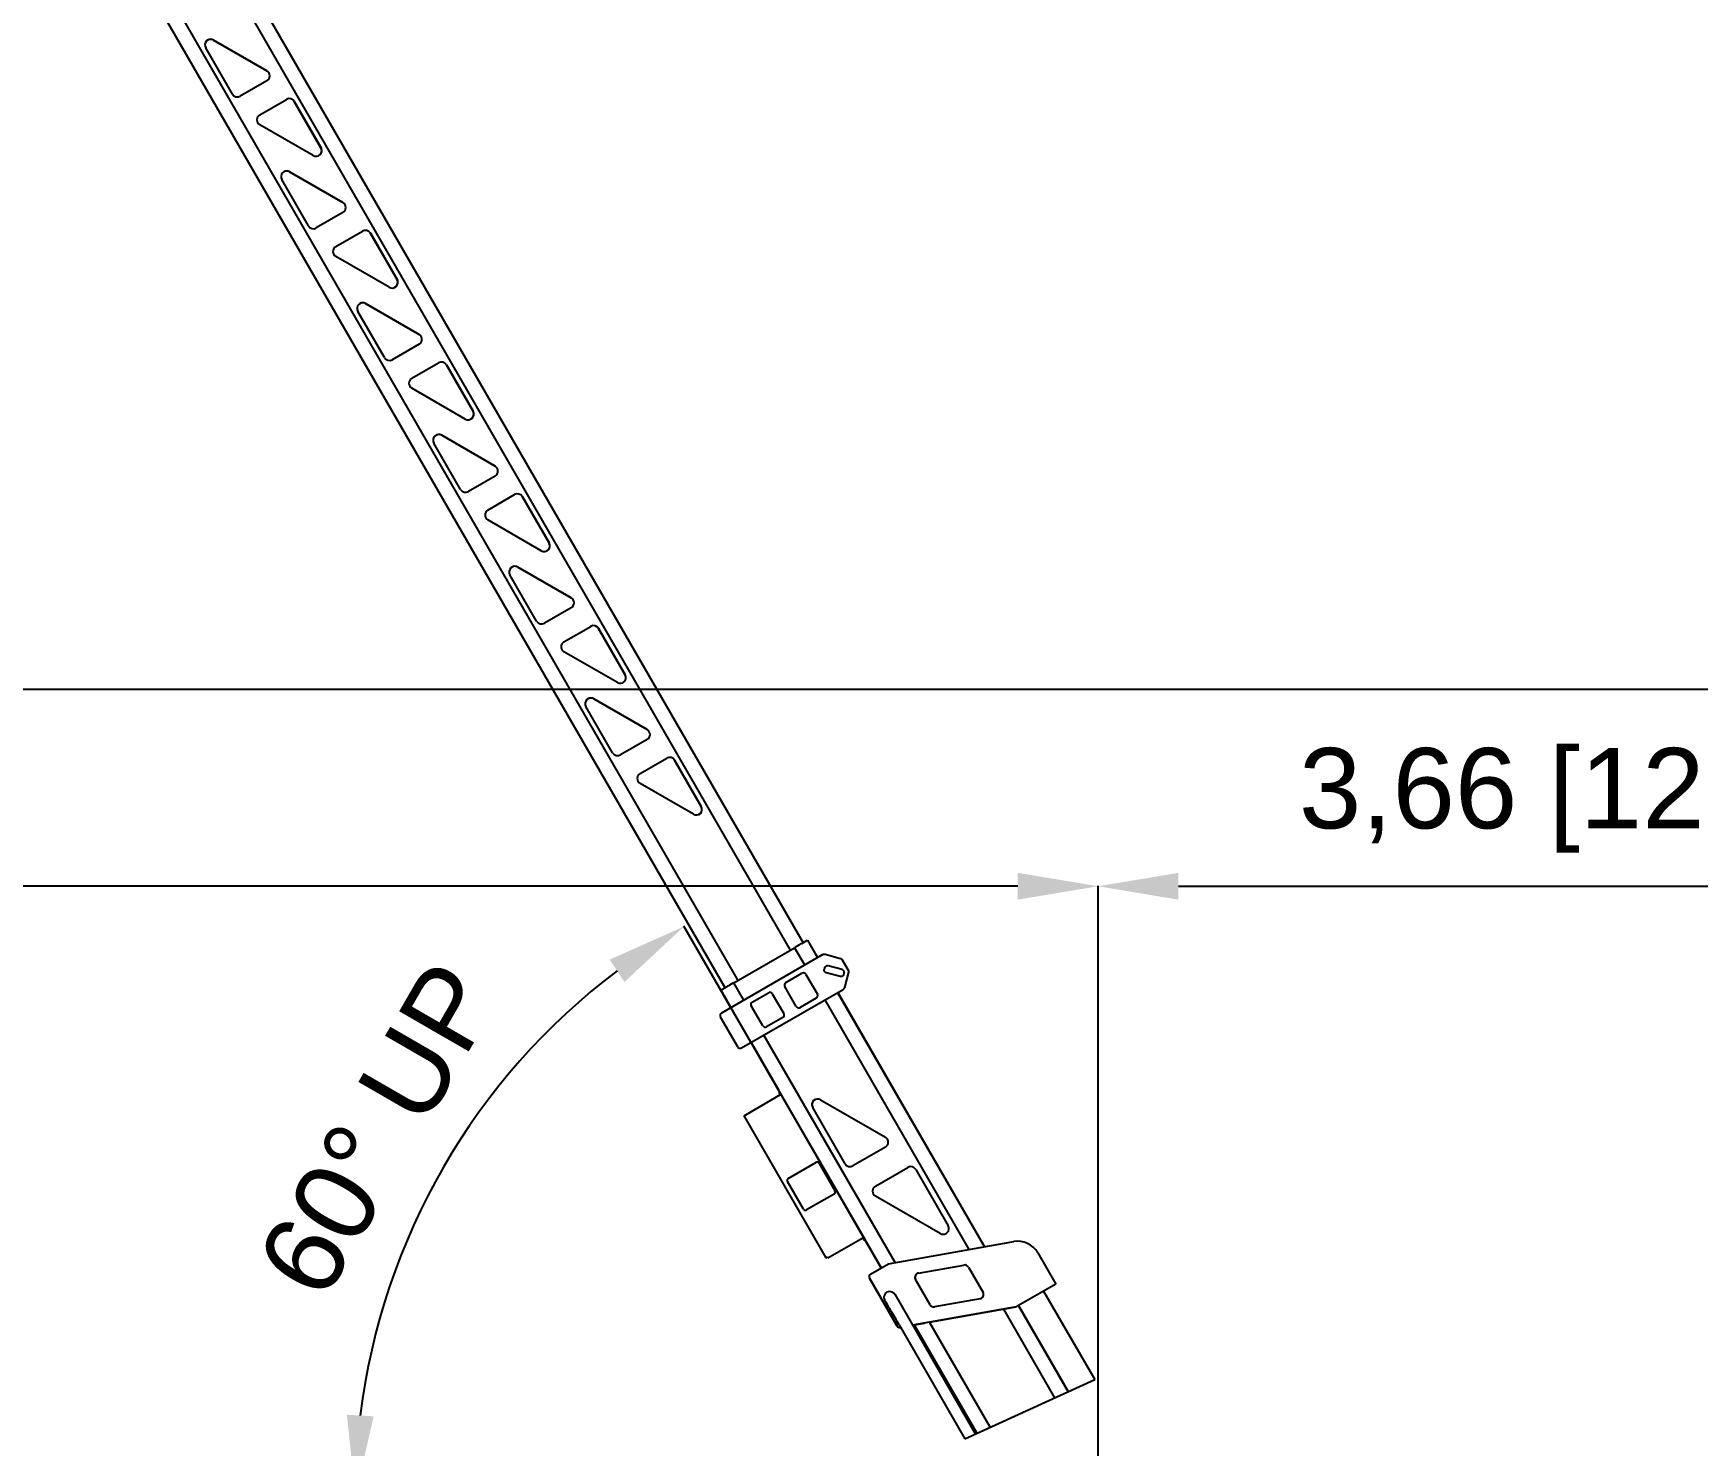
# Model space of a CAD drawing. Header units: inches. Extents: x 19 to 24202, y 17 to 31220.
# Drawn here: x 15071 to 20871, y 18423 to 23344 of the extents above; entities that cross this region are included whole.
import ezdxf

# ---------------------------------------------------------------- set-up
doc = ezdxf.new("R2010")
doc.units = ezdxf.units.IN
doc.header["$MEASUREMENT"] = 0
doc.layers.add('AM_5', color=3, linetype='Continuous', lineweight=25)
doc.styles.add('Aktuální-ISO', font='arial.ttf')
doc.styles.get("Standard").update_dxf_attribs({"font": 'arial.ttf'})
doc.dimstyles.new('AM_ISO$0', dxfattribs={"dimtxt": 3.5, "dimasz": 3.5, "dimexe": 1, "dimexo": 1, "dimgap": 1.5, "dimtad": 1, "dimdsep": 46, "dimtxsty": 'Standard', "dimcen": 0, "dimclrd": 256, "dimclre": 256, "dimclrt": 2, "dimadec": 0, "dimazin": 2, "dimtp": 0.1, "dimtm": 0.1, "dimtfac": 0.71, "dimtdec": 3, "dimtmove": 0, "dimatfit": 3, "dimfxl": 1, "dimlwd": -1, "dimlwe": -1, "dimarcsym": 1})
doc.dimstyles.new('AM_ISO$2', dxfattribs={"dimtxt": 3.5, "dimasz": 3.5, "dimexe": 1, "dimexo": 1, "dimgap": 1.5, "dimtad": 1, "dimdsep": 46, "dimtxsty": 'Standard', "dimcen": 0, "dimclrd": 256, "dimclre": 256, "dimclrt": 2, "dimadec": 0, "dimazin": 2, "dimtp": 0.1, "dimtm": 0.1, "dimtfac": 0.71, "dimtdec": 3, "dimtmove": 0, "dimatfit": 3, "dimfxl": 1, "dimlwd": -1, "dimlwe": -1, "dimarcsym": 1})

# ---------------------------------------------------------------- blocks, each defined once
blk = doc.blocks.new('*D41')
at = {"layer": 'AM_5', "linetype": 'ByBlock', "transparency": 16777216}
for p, q in [((17571.7, 19829.2), (17338.3, 20233.5)), ((16650.4, 18249.1), (16192.6, 18249.1))]:
    blk.add_line(p, q, dxfattribs=at)
blk.add_arc((18484, 18249.1), 2290.4, 127.00883, 172.99117, dxfattribs=at)
at = {"layer": 'AM_5', "transparency": 16777216}
for points in [[(17079.6, 20117), (17131.1, 20039.1), (17338.8, 20232.6)], [(16257.3, 18525.7), (16164.1, 18531.4), (16193.6, 18249.1)]]:
    blk.add_solid(points, dxfattribs=at)
at = {"layer": 'Defpoints', "color": 0, "transparency": 16777216}
for p in [(17572.2, 19828.4), (16729.4, 19721.3), (18025.7, 19042.9), (16651.4, 18249.1), (17674.7, 18249.1)]:
    blk.add_point(p, dxfattribs=at)
at = {"layer": 'AM_5', "color": 2, "transparency": 16777216, "insert": (16272.7, 19525.8), "char_height": 280, "attachment_point": 5, "rotation": 60, "style": 'Aktuální-ISO'}
blk.add_mtext('60° UP', dxfattribs=at)
blk = doc.blocks.new('*D42')
at = {"layer": 'AM_5', "linetype": 'ByBlock', "transparency": 16777216}
for p, q in [((18781.4, 18068), (18781.4, 20373.6)), ((19061.4, 20372.6), (22161.4, 20372.6)), ((22441.4, 18320.1), (22441.4, 20373.6))]:
    blk.add_line(p, q, dxfattribs=at)
at = {"layer": 'AM_5', "transparency": 16777216}
for points in [[(19061.4, 20419.3), (19061.4, 20325.9), (18781.4, 20372.6)], [(22161.4, 20419.3), (22161.4, 20325.9), (22441.4, 20372.6)]]:
    blk.add_solid(points, dxfattribs=at)
at = {"layer": 'Defpoints', "color": 0, "transparency": 16777216}
for p in [(22441.4, 20372.6), (22441.4, 18319.1), (18781.4, 18067)]:
    blk.add_point(p, dxfattribs=at)
at = {"layer": 'AM_5', "color": 2, "transparency": 16777216, "insert": (20611.4, 20672.1), "char_height": 280, "attachment_point": 5, "style": 'Aktuální-ISO'}
blk.add_mtext('3,66 [12´-1´´]', dxfattribs=at)
blk = doc.blocks.new('*D28')
at = {"layer": 'AM_5', "linetype": 'ByBlock', "transparency": 16777216}
for p, q in [((4007.1, 17449), (4007.1, 20373.6)), ((18501.4, 20372.6), (4287.1, 20372.6)), ((18781.4, 18068), (18781.4, 20373.6))]:
    blk.add_line(p, q, dxfattribs=at)
at = {"layer": 'AM_5', "transparency": 16777216}
for points in [[(4287.1, 20419.3), (4287.1, 20325.9), (4007.1, 20372.6)], [(18501.4, 20419.3), (18501.4, 20325.9), (18781.4, 20372.6)]]:
    blk.add_solid(points, dxfattribs=at)
at = {"layer": 'Defpoints', "color": 0, "transparency": 16777216}
for p in [(4007.1, 20372.6), (18781.4, 18067), (4007.1, 17448)]:
    blk.add_point(p, dxfattribs=at)
at = {"layer": 'AM_5', "color": 2, "transparency": 16777216, "insert": (11394.2, 20672.1), "char_height": 280, "attachment_point": 5, "style": 'Aktuální-ISO'}
blk.add_mtext('14,77 [48´-6´´]', dxfattribs=at)
blk = doc.blocks.new('*D33')
at = {"layer": 'AM_5', "linetype": 'ByBlock', "transparency": 16777216}
for p, q in [((4007.1, 17449), (4007.1, 21060.6)), ((4287.1, 21059.6), (22161.4, 21059.6)), ((22441.4, 18320.1), (22441.4, 21060.6))]:
    blk.add_line(p, q, dxfattribs=at)
at = {"layer": 'AM_5', "transparency": 16777216}
for points in [[(4287.1, 21106.3), (4287.1, 21012.9), (4007.1, 21059.6)], [(22161.4, 21106.3), (22161.4, 21012.9), (22441.4, 21059.6)]]:
    blk.add_solid(points, dxfattribs=at)
at = {"layer": 'Defpoints', "color": 0, "transparency": 16777216}
for p in [(22441.4, 21059.6), (22441.4, 18319.1), (4007.1, 17448)]:
    blk.add_point(p, dxfattribs=at)
at = {"layer": 'AM_5', "color": 2, "transparency": 16777216, "insert": (13224.2, 21359), "char_height": 280, "attachment_point": 5, "style": 'Aktuální-ISO'}
blk.add_mtext('18,43 [60´-7´´]', dxfattribs=at)

msp = doc.modelspace()

# ---------------------------------------------------------------- linework, layer by layer
at = {"color": 253}
for p, q in [((15703.479, 23726.244), (17753.479, 20175.54)), ((15758.792, 23527.239), (17708.792, 20149.74)), ((17482.239, 20018.94), (15532.239, 23396.439)), ((17526.927, 20044.74), (15576.927, 23422.239)), ((17482.238, 20018.939), (15562.238, 23344.476)), ((15885.363, 23213.49), (15699.31, 23320.905)), ((15699.31, 23320.905), (15885.363, 23213.49)), ((15765.015, 23132.46), (15671.99, 23293.585)), ((15885.363, 23178.849), (15792.336, 23125.14)), ((15860.356, 23060.488), (15953.383, 23114.197)), ((15979.112, 23109.229), (16074.97, 22943.198)), ((16073.729, 22945.752), (15980.703, 23106.877)), ((15980.704, 23106.877), (16073.729, 22945.753)), ((16046.409, 22918.432), (15860.356, 23025.847)), ((16150.363, 22754.497), (15964.31, 22861.912)), ((15964.31, 22861.912), (16150.363, 22754.497)), ((16030.015, 22673.467), (15936.99, 22834.591)), ((16150.363, 22719.856), (16057.336, 22666.146)), ((16125.356, 22601.495), (16218.383, 22655.204)), ((16244.112, 22650.236), (16339.97, 22484.205)), ((16338.729, 22486.759), (16245.703, 22647.883)), ((16245.704, 22647.884), (16338.729, 22486.759)), ((16311.409, 22459.439), (16125.356, 22566.854)), ((16415.363, 22295.503), (16229.31, 22402.918)), ((16229.31, 22402.918), (16415.363, 22295.503)), ((16295.015, 22214.473), (16201.99, 22375.598)), ((16415.363, 22260.862), (16322.336, 22207.153)), ((16390.356, 22142.501), (16483.383, 22196.211)), ((16603.729, 22027.766), (16510.703, 22188.89)), ((16510.704, 22188.89), (16603.729, 22027.766)), ((16525.014, 22163.7), (16525.014, 22163.7)), ((16525.014, 22163.7), (16543.029, 22132.497)), ((16576.409, 22000.445), (16390.356, 22107.86)), ((16543.203, 22132.598), (16543.029, 22132.497)), ((16543.029, 22132.497), (16543.029, 22132.497)), ((16543.189, 22132.59), (16603.714, 22027.757)), ((16603.714, 22027.757), (16543.189, 22132.59)), ((16494.296, 21943.916), (16680.348, 21836.501)), ((16680.348, 21836.501), (16494.296, 21943.916)), ((16680.363, 21836.51), (16494.31, 21943.925)), ((16494.31, 21943.925), (16680.363, 21836.51)), ((16560.015, 21755.48), (16466.99, 21916.604)), ((16680.363, 21801.869), (16587.336, 21748.159)), ((16655.356, 21683.508), (16748.383, 21737.217)), ((16775.689, 21729.888), (16868.714, 21568.764)), ((16868.714, 21568.764), (16775.689, 21729.888)), ((16868.729, 21568.772), (16775.703, 21729.896)), ((16775.704, 21729.897), (16868.729, 21568.772)), ((16841.409, 21541.452), (16655.356, 21648.867)), ((16825.015, 21296.486), (16731.99, 21457.611)), ((16759.296, 21484.923), (16945.348, 21377.508)), ((16945.348, 21377.508), (16759.296, 21484.923)), ((16945.363, 21377.516), (16759.31, 21484.931)), ((16759.31, 21484.931), (16945.363, 21377.516)), ((16945.363, 21342.875), (16852.336, 21289.166)), ((16920.356, 21224.514), (17013.383, 21278.224)), ((17040.689, 21270.895), (17133.714, 21109.77)), ((17133.714, 21109.77), (17040.689, 21270.895)), ((17133.729, 21109.779), (17040.703, 21270.903)), ((17040.704, 21270.903), (17133.729, 21109.779)), ((17106.409, 21082.458), (16920.356, 21189.873)), ((17090.015, 20837.493), (16996.99, 20998.617)), ((17024.296, 21025.93), (17210.348, 20918.514)), ((17210.348, 20918.514), (17024.296, 21025.929)), ((17210.363, 20918.523), (17024.31, 21025.938)), ((17024.31, 21025.938), (17210.363, 20918.523)), ((17210.363, 20883.882), (17117.336, 20830.172)), ((17185.356, 20765.521), (17278.383, 20819.23)), ((17305.689, 20811.901), (17398.714, 20650.777)), ((17398.714, 20650.777), (17305.689, 20811.901)), ((17398.729, 20650.785), (17305.703, 20811.91)), ((17305.704, 20811.91), (17398.729, 20650.785)), ((17371.409, 20623.465), (17185.356, 20730.88)), ((17765.257, 20182.34), (17747.387, 20172.023)), ((17765.257, 20182.34), (17768.723, 20184.341)), ((17769.067, 20184.54), (17768.723, 20184.341)), ((17768.723, 20184.341), (17803.723, 20123.719)), ((17769.067, 20184.54), (17804.067, 20123.918)), ((17822.566, 20134.598), (17469.351, 19930.669)), ((17511.86, 20036.041), (17724.036, 20158.541)), ((17724.036, 20158.541), (17724.467, 20158.79)), ((17724.036, 20158.541), (17724.036, 20158.541)), ((17724.036, 20158.541), (17759.036, 20097.919)), ((17724.036, 20158.541), (17759.036, 20097.919)), ((17724.036, 20158.541), (17759.036, 20097.919)), ((17738.528, 20166.908), (17724.467, 20158.79)), ((17738.528, 20166.908), (17738.976, 20167.167)), ((17746.939, 20171.764), (17738.976, 20167.167)), ((17747.387, 20172.023), (17746.939, 20171.764)), ((17830.154, 20135.597), (17883.624, 20121.27)), ((17693.259, 20036.849), (17749.551, 20069.349)), ((17763.211, 20065.689), (17803.211, 19996.407)), ((17827.565, 20083.192), (17828.859, 20088.021)), ((17882.932, 20058.003), (17834.636, 20070.944)), ((17889.402, 20082.151), (17841.106, 20095.092)), ((17889.696, 20116.611), (17910.553, 20080.484)), ((17895.179, 20065.074), (17896.473, 20069.903)), ((17911.552, 20072.896), (17897.225, 20019.427)), ((17467.155, 20010.231), (17467.154, 20010.23)), ((17467.154, 20010.23), (17502.154, 19949.608)), ((17467.155, 20010.231), (17467.169, 20010.239)), ((17467.17, 20010.239), (17467.169, 20010.239)), ((17477.169, 19992.918), (17467.169, 20010.239)), ((17467.17, 20010.239), (17467.172, 20010.24)), ((17467.172, 20010.241), (17470.639, 20012.242)), ((17467.172, 20010.241), (17467.172, 20010.24)), ((17502.172, 19949.619), (17467.172, 20010.24)), ((17488.508, 20022.559), (17470.639, 20012.242)), ((17488.956, 20022.818), (17488.508, 20022.559)), ((17496.92, 20027.415), (17488.956, 20022.818)), ((17496.92, 20027.415), (17497.368, 20027.674)), ((17511.429, 20035.792), (17497.368, 20027.674)), ((17511.429, 20035.792), (17511.86, 20036.041)), ((17546.86, 19975.419), (17511.86, 20036.041)), ((17539.351, 19809.426), (17892.566, 20013.355)), ((17729.599, 19953.907), (17689.599, 20023.189)), ((17477.169, 19992.918), (17477.155, 19992.91)), ((17477.155, 19992.91), (17477.155, 19992.91)), ((17477.169, 19992.918), (17477.169, 19992.918)), ((17502.155, 19949.609), (17478.655, 19990.312)), ((17478.67, 19990.32), (17502.17, 19949.617)), ((17612.686, 19886.407), (17572.686, 19955.689)), ((17576.346, 19969.349), (17632.638, 20001.849)), ((17646.298, 19998.189), (17686.298, 19928.907)), ((17799.551, 19982.747), (17743.259, 19950.247)), ((17829.036, 19976.676), (18331.231, 19106.848)), ((17829.036, 19976.676), (18331.231, 19106.848)), ((17829.036, 19976.676), (18331.231, 19106.848)), ((17873.723, 20002.475), (18385.308, 19116.384)), ((17874.067, 20002.674), (18385.725, 19116.457)), ((17525.69, 19813.086), (17465.69, 19917.009)), ((17469.35, 19930.669), (17469.351, 19930.669)), ((17682.638, 19915.247), (17626.346, 19882.747)), ((18074.469, 19061.574), (17616.86, 19854.176)), ((17539.35, 19809.425), (17539.351, 19809.426)), ((17572.154, 19828.365), (17667.654, 19662.954)), ((17595.655, 19787.662), (17572.155, 19828.365)), ((17572.17, 19828.374), (17595.67, 19787.671)), ((18025.672, 19042.89), (17572.172, 19828.375)), ((17597.155, 19785.064), (17597.169, 19785.072)), ((17597.155, 19785.064), (17597.155, 19785.064)), ((17597.169, 19785.072), (17597.169, 19785.072)), ((18025.669, 19042.888), (17597.169, 19785.072)), ((17673.847, 19645.456), (17552.604, 19575.456)), ((17671.779, 19655.809), (17668.847, 19654.117)), ((17668.847, 19654.117), (17673.847, 19645.456)), ((17670.654, 19657.758), (17970.404, 19138.576)), ((17900.034, 19405.675), (17786.954, 19601.536)), ((17814.274, 19628.857), (18040.439, 19498.285)), ((17547.532, 19571.373), (17547.56, 19571.39)), ((17553.104, 19574.589), (17547.56, 19571.39)), ((17549.061, 19568.792), (17832.561, 19077.756)), ((17552.604, 19575.456), (17553.104, 19574.589)), ((18040.439, 19463.644), (17927.355, 19398.355)), ((17702.009, 19354.681), (17798.138, 19410.181)), ((17809.066, 19407.252), (17864.566, 19311.124)), ((18005.433, 19327.963), (18118.517, 19393.252)), ((18145.837, 19385.932), (18258.918, 19190.07)), ((17754.58, 19247.623), (17699.08, 19343.752)), ((17754.581, 19247.624), (17699.081, 19343.752)), ((17702.009, 19354.681), (17702.008, 19354.68)), ((17861.638, 19300.195), (17765.509, 19244.695)), ((18231.598, 19162.75), (18005.433, 19293.322)), ((17765.508, 19244.695), (17765.509, 19244.695)), ((17840.104, 19077.492), (17961.347, 19147.492)), ((17961.347, 19147.492), (17966.347, 19138.831)), ((17966.347, 19138.831), (17969.279, 19140.524)), ((17832.561, 19077.756), (17838.104, 19080.956)), ((17838.103, 19080.955), (17840.104, 19077.492)), ((17838.104, 19080.956), (17840.104, 19077.492)), ((17973.404, 19133.379), (18025.654, 19042.88)), ((18050.807, 19057.402), (18487.767, 19134.45)), ((18570.94, 19095.665), (18633.976, 18986.485)), ((17988.09, 19021.192), (18050.807, 19057.402)), ((18155.706, 19025.133), (18313.956, 19053.036)), ((18329.551, 19045.764), (18380.381, 18957.723)), ((18080.929, 18840.39), (17984.429, 19007.532)), ((17984.429, 19007.531), (18080.928, 18840.39)), ((17988.089, 19021.192), (17988.09, 19021.192)), ((18196.151, 18914.82), (18145.32, 19002.861)), ((18633.976, 18986.485), (18496.182, 18906.93)), ((18072.609, 18950.872), (18353.47, 18464.395)), ((18496.182, 18906.93), (18134.769, 18843.203)), ((18193.989, 18853.645), (18496.181, 18906.93)), ((18369.995, 18935.451), (18211.746, 18907.548)), ((18496.181, 18906.93), (18496.182, 18906.93)), ((18503.723, 18911.283), (18676.744, 18611.601)), ((18504.067, 18911.482), (18677.108, 18611.767)), ((18591.659, 18962.054), (18769.585, 18653.877)), ((18134.769, 18843.203), (18176.803, 18850.615)), ((18405.557, 18488.113), (18194.468, 18853.729)), ((18451.23, 18899.003), (18629.566, 18590.118)), ((18451.23, 18899.003), (18629.565, 18590.118)), ((18451.23, 18899.003), (18629.566, 18590.118)), ((18087.887, 18844.406), (18316.896, 18447.74)), ((18091.324, 18835.542), (18092.849, 18835.811)), ((18092.848, 18835.811), (18091.325, 18835.543)), ((18140.367, 18844.19), (18358.358, 18466.62)), ((18358.374, 18466.628), (18140.386, 18844.193)), ((18358.376, 18466.629), (18140.389, 18844.194)), ((18316.896, 18447.74), (18769.585, 18653.877))]:
    msp.add_line(p, q, dxfattribs=at)
for centre, radius, start, end in [((15689.311, 23303.585), 20, 60.000544, 210), ((15689.31, 23303.585), 20, 60.0005441, 119.9995779), ((15875.363, 23196.169), 20, 300, 60.000544), ((15875.363, 23196.17), 20, 300, 60.0005441), ((15782.336, 23142.46), 20, 210, 300), ((15963.383, 23096.877), 20, 30, 120), ((15963.383, 23096.877), 20, 30, 120), ((15870.356, 23043.168), 20, 120, 240.0005441), ((16056.408, 22935.753), 20, 240.000544, 30), ((16056.408, 22935.752), 20, 300.0004222, 30), ((15954.311, 22844.591), 20, 60.000544, 210), ((15954.31, 22844.591), 20, 60.0005441, 119.9995779), ((16140.363, 22737.176), 20, 300, 60.000544), ((16140.363, 22737.176), 20, 300, 60.0005441), ((16047.336, 22683.467), 20, 210, 300), ((16228.383, 22637.884), 20, 30, 120), ((16228.383, 22637.883), 20, 30, 120), ((16135.356, 22584.174), 20, 120, 240.0005441), ((16321.408, 22476.759), 20, 240.000544, 30), ((16321.408, 22476.759), 20, 300.0004222, 30), ((16219.311, 22385.598), 20, 60.000544, 210), ((16219.31, 22385.598), 20, 60.0005441, 119.9995779), ((16405.363, 22278.183), 20, 300, 60.000544), ((16405.363, 22278.183), 20, 300, 60.0005441), ((16312.336, 22224.473), 20, 210, 300), ((16493.383, 22178.89), 20, 30, 120), ((16493.383, 22178.89), 20, 30, 120), ((16400.356, 22125.181), 20, 120, 240.0005441), ((16586.408, 22017.766), 20, 240.000544, 30), ((16586.394, 22017.757), 20, 300.0240657, 30), ((16586.394, 22017.757), 20, 300.0244879, 30), ((16586.408, 22017.766), 20, 300.0004222, 30), ((16484.311, 21926.604), 20, 60.000544, 210), ((16484.296, 21926.596), 20, 60.000544, 119.9759343), ((16484.296, 21926.596), 20, 60.0005441, 119.9755122), ((16484.31, 21926.604), 20, 60.0005441, 119.9995779), ((16670.348, 21819.181), 20, 300, 60.0005441), ((16670.348, 21819.181), 20, 300, 60.000544), ((16670.363, 21819.189), 20, 300, 60.000544), ((16670.363, 21819.189), 20, 300, 60.0005441), ((16577.336, 21765.48), 20, 210, 300), ((16758.368, 21719.888), 20, 30, 120), ((16758.369, 21719.888), 20, 30, 120), ((16758.383, 21719.897), 20, 30, 120), ((16758.383, 21719.896), 20, 30, 120), ((16665.356, 21666.187), 20, 120, 240.0005441), ((16851.408, 21558.772), 20, 240.000544, 30), ((16851.394, 21558.764), 20, 300.0240657, 30), ((16851.394, 21558.764), 20, 300.0244879, 30), ((16851.408, 21558.772), 20, 300.0004223, 30), ((16749.311, 21467.611), 20, 60.000544, 210), ((16749.296, 21467.602), 20, 60.000544, 119.9759343), ((16749.296, 21467.602), 20, 60.0005441, 119.9755122), ((16749.31, 21467.611), 20, 60.0005441, 119.999578), ((16935.348, 21360.187), 20, 300, 60.0005441), ((16935.348, 21360.187), 20, 300, 60.000544), ((16935.363, 21360.196), 20, 300, 60.000544), ((16935.363, 21360.196), 20, 300, 60.0005441), ((16842.336, 21306.486), 20, 210, 300), ((17023.368, 21260.895), 20, 30, 120), ((17023.369, 21260.895), 20, 30, 120), ((17023.383, 21260.903), 20, 30, 120), ((17023.383, 21260.903), 20, 30, 120), ((16930.356, 21207.194), 20, 120, 240.0005441), ((17116.408, 21099.779), 20, 240.000544, 30), ((17116.394, 21099.77), 20, 300.0240657, 30), ((17116.394, 21099.77), 20, 300.0244879, 30), ((17116.408, 21099.779), 20, 300.0004222, 30), ((17014.311, 21008.617), 20, 60.000544, 210), ((17014.296, 21008.609), 20, 60.000544, 119.9759343), ((17014.296, 21008.609), 20, 60.0005441, 119.9755122), ((17014.31, 21008.617), 20, 60.0005441, 119.999578), ((17200.348, 20901.194), 20, 300, 60.0005441), ((17200.348, 20901.194), 20, 300, 60.000544), ((17200.363, 20901.202), 20, 300, 60.000544), ((17200.363, 20901.202), 20, 300, 60.0005441), ((17107.336, 20847.493), 20, 210, 300), ((17288.368, 20801.901), 20, 30, 120), ((17288.369, 20801.901), 20, 30, 120), ((17288.383, 20801.91), 20, 30, 120), ((17288.383, 20801.91), 20, 30, 120), ((17195.356, 20748.2), 20, 120, 240.0005441), ((17381.408, 20640.785), 20, 240.000544, 30), ((17381.394, 20640.777), 20, 300.0240657, 30), ((17381.394, 20640.777), 20, 300.0244879, 30), ((17381.408, 20640.785), 20, 300.0004223, 30), ((17754.551, 20060.689), 10, 30, 120), ((17838.517, 20085.432), 10, 75.0000002, 119.9943582), ((17886.814, 20072.492), 10, 344.9999998, 74.9999999), ((17698.259, 20028.189), 10, 120, 210), ((17885.52, 20067.662), 10, 300.0056419, 344.9999999), ((17581.346, 19960.689), 10, 120, 210), ((17637.638, 19993.189), 10, 30, 120), ((17738.259, 19958.907), 10, 210, 300), ((17794.551, 19991.407), 10, 300, 30), ((17474.35, 19922.009), 10, 120, 210), ((17677.638, 19923.907), 10, 300, 30), ((17621.346, 19891.407), 10, 210, 300), ((17534.35, 19818.086), 10, 210, 300), ((17804.274, 19611.536), 20, 60.0008082, 210), ((17804.274, 19611.536), 20, 120.0001387, 210), ((18030.439, 19480.964), 20, 300, 60.0008082), ((17802.138, 19403.252), 8, 30, 120), ((17917.355, 19415.675), 20, 210, 300), ((17917.355, 19415.675), 20, 210, 300), ((18128.517, 19375.932), 20, 30, 120), ((17706.008, 19347.752), 8, 120, 210), ((17706.009, 19347.752), 8, 120, 210), ((18015.433, 19310.642), 20, 120, 240.0008082), ((18015.433, 19310.642), 20, 120, 240.0008082), ((17857.638, 19307.124), 8, 300, 30), ((17761.508, 19251.623), 8, 210, 300), ((17761.509, 19251.624), 8, 210, 300), ((18241.597, 19180.07), 20, 240.0008082, 30), ((18241.597, 19180.07), 20, 240.0008082, 299.9998614), ((18501.658, 19055.665), 80, 29.9999954, 99.9999954), ((18158.311, 19010.361), 15, 99.9999953, 209.9999953), ((18158.31, 19010.36), 15, 99.9999954, 119.998237), ((18316.56, 19038.264), 15, 29.9999953, 99.9999953), ((18316.56, 19038.264), 15, 29.9999954, 99.9999954), ((17993.089, 19012.531), 10, 119.9999953, 209.9999953), ((17993.09, 19012.532), 10, 119.9999953, 209.9999953), ((18055.321, 18940.719), 19.999, 29.3023258, 210), ((18209.141, 18922.32), 15, 209.9999954, 279.9999954), ((18367.391, 18950.223), 15, 279.9999953, 29.9999953), ((18367.39, 18950.223), 15, 300.0017631, 29.9999953), ((18089.588, 18845.39), 10, 209.9999953, 279.9999953), ((18089.589, 18845.391), 10, 209.9999954, 279.9999954)]:
    msp.add_arc(centre, radius, start, end, dxfattribs=at)
for centre, major_axis, ratio, start_param, end_param in [((17478.655, 19990.312), (-1.5, 2.598), 0.00009051, 6.28318382, 7.85398163), ((17478.669, 19990.32), (-1.5, 2.598), 0.00005687, 4.71238898, 6.28318155), ((17595.655, 19787.662), (1.5, -2.598), 0.00009051, 4.71238898, 6.28318382), ((17595.669, 19787.67), (1.5, -2.598), 0.00005687, 6.28318155, 7.85398163), ((17549.032, 19568.775), (-1.5, 2.598), 0.00017158, 6.28318479, 7.85398163), ((17549.06, 19568.792), (-1.5, 2.598), 0.00017158, 4.71238814, 6.28318362)]:
    msp.add_ellipse(centre, major_axis=major_axis, ratio=ratio, start_param=start_param, end_param=end_param, dxfattribs=at)
for points, knots in [([(16525.152, 22163.864), (16525.138, 22163.846), (16525.124, 22163.83), (16525.083, 22163.781), (16525.057, 22163.75), (16525.023, 22163.71), (16525.014, 22163.7), (16525.014, 22163.7)], [-0.04554904, -0.04554904, -0.04554904, -0.04554904, -0.0375206492, -0.0375206492, -0.0187603246, -0.0187603246, 0, 0, 0, 0]), ([(16525.014, 22163.7), (16525.014, 22163.7), (16525.023, 22163.71), (16525.057, 22163.75), (16525.083, 22163.78), (16525.124, 22163.83), (16525.138, 22163.846), (16525.152, 22163.864)], [0, 0, 0, 0, 0.0187603246, 0.0187603246, 0.0375206492, 0.0375206492, 0.0455702168, 0.0455702168, 0.0455702168, 0.0455702168]), ([(17822.566, 20134.598), (17823.02, 20134.86), (17823.494, 20135.086), (17824.471, 20135.462), (17824.975, 20135.611), (17825.999, 20135.828), (17826.52, 20135.897), (17827.566, 20135.952), (17828.091, 20135.938), (17829.132, 20135.829), (17829.649, 20135.733), (17830.154, 20135.597)], [4.71238898, 4.71238898, 4.71238898, 4.71238898, 4.869468613, 4.869468613, 5.026548246, 5.026548246, 5.183627878, 5.183627878, 5.340707511, 5.340707511, 5.497787144, 5.497787144, 5.497787144, 5.497787144]), ([(17834.636, 20070.944), (17833.624, 20071.215), (17832.656, 20071.646), (17830.9, 20072.787), (17830.112, 20073.496), (17828.794, 20075.124), (17828.264, 20076.042), (17827.513, 20077.997), (17827.293, 20079.034), (17827.183, 20081.126), (17827.294, 20082.18), (17827.565, 20083.192)], [2.35619449, 2.35619449, 2.35619449, 2.35619449, 2.67035376, 2.67035376, 2.98451302, 2.98451302, 3.29867229, 3.29867229, 3.61283155, 3.61283155, 3.92699082, 3.92699082, 3.92699082, 3.92699082]), ([(17828.859, 20088.021), (17828.995, 20088.527), (17829.17, 20089.022), (17829.596, 20089.979), (17829.846, 20090.44), (17830.417, 20091.318), (17830.736, 20091.735), (17831.437, 20092.513), (17831.818, 20092.875), (17832.632, 20093.534), (17833.065, 20093.831), (17833.518, 20094.093)], [3.926990817, 3.926990817, 3.926990817, 3.926990817, 4.08407045, 4.08407045, 4.241150082, 4.241150082, 4.398229715, 4.398229715, 4.555309348, 4.555309348, 4.71238898, 4.71238898, 4.71238898, 4.71238898]), ([(17883.624, 20121.27), (17884.129, 20121.135), (17884.624, 20120.96), (17885.581, 20120.534), (17886.043, 20120.283), (17886.921, 20119.713), (17887.338, 20119.393), (17888.116, 20118.692), (17888.477, 20118.311), (17889.136, 20117.497), (17889.434, 20117.065), (17889.696, 20116.611)], [5.497787144, 5.497787144, 5.497787144, 5.497787144, 5.654866776, 5.654866776, 5.811946409, 5.811946409, 5.969026042, 5.969026042, 6.126105675, 6.126105675, 6.283185307, 6.283185307, 6.283185307, 6.283185307]), ([(17910.553, 20080.484), (17910.815, 20080.031), (17911.041, 20079.557), (17911.417, 20078.579), (17911.566, 20078.076), (17911.784, 20077.051), (17911.852, 20076.53), (17911.907, 20075.485), (17911.893, 20074.96), (17911.784, 20073.918), (17911.688, 20073.402), (17911.552, 20072.896)], [6.283185307, 6.283185307, 6.283185307, 6.283185307, 6.44026494, 6.44026494, 6.597344573, 6.597344573, 6.754424205, 6.754424205, 6.911503838, 6.911503838, 7.068583471, 7.068583471, 7.068583471, 7.068583471]), ([(17890.52, 20059.002), (17890.067, 20058.74), (17889.593, 20058.514), (17888.615, 20058.139), (17888.112, 20057.99), (17887.087, 20057.772), (17886.567, 20057.703), (17885.521, 20057.649), (17884.996, 20057.662), (17883.954, 20057.772), (17883.438, 20057.868), (17882.932, 20058.003)], [1.570796327, 1.570796327, 1.570796327, 1.570796327, 1.727875959, 1.727875959, 1.884955592, 1.884955592, 2.042035225, 2.042035225, 2.199114857, 2.199114857, 2.35619449, 2.35619449, 2.35619449, 2.35619449]), ([(17897.225, 20019.427), (17897.09, 20018.921), (17896.915, 20018.426), (17896.489, 20017.469), (17896.238, 20017.008), (17895.668, 20016.13), (17895.348, 20015.713), (17894.647, 20014.935), (17894.266, 20014.573), (17893.452, 20013.914), (17893.02, 20013.617), (17892.566, 20013.355)], [0.785398163, 0.785398163, 0.785398163, 0.785398163, 0.942477796, 0.942477796, 1.099557429, 1.099557429, 1.256637061, 1.256637061, 1.413716694, 1.413716694, 1.570796327, 1.570796327, 1.570796327, 1.570796327]), ([(18087.887, 18844.406), (18083.136, 18852.634), (18078.338, 18860.945), (18069.254, 18876.678), (18064.876, 18884.261), (18056.932, 18898.019), (18053.288, 18904.33), (18047.089, 18915.065), (18044.472, 18919.596), (18040.515, 18926.447), (18039.134, 18928.836), (18038.266, 18930.338), (18038.135, 18930.565), (18037.98, 18930.833), (18037.931, 18930.917), (18037.93, 18930.918), (18037.93, 18930.918), (18037.93, 18930.918)], [0, 0, 0, 0, 2.8503976, 2.8503976, 5.68086753, 5.68086753, 8.51160261, 8.51160261, 11.34228725, 11.34228725, 14.17280628, 14.17280628, 14.87294294, 14.87294294, 15.39797696, 15.39797696, 15.40106226, 15.40106226, 15.40106226, 15.40106226])]:
    msp.add_open_spline(points, degree=3, knots=knots, dxfattribs=at)

# ---------------------------------------------------------------- dimensions: what is measured, and where the dimension line sits
at = {"layer": 'AM_5', "color": 2}
for base, p1, text, picture, middle in [((22441.365, 21059.606), (4007.09, 17448.018), '18,43 [60´-7´´]', '*D33', (13224.228, 21359.047)), ((22441.365, 20372.616), (18781.365, 18066.991), '3,66 [12´-1´´]', '*D42', (20611.365, 20672.057))]:
    dim = msp.add_linear_dim(base=base, p1=p1, p2=(22441.365, 18319.073), text=text, dimstyle='AM_ISO$0', override={"dimtxt": 280, "dimasz": 280, "dimgap": 120, "dimtxsty": 'Aktuální-ISO', "dimadec": 2}, dxfattribs=at)
    dim.commit()
    dim.dimension.update_dxf_attribs({"geometry": picture, "text_midpoint": middle})
dim = msp.add_linear_dim(base=(4007.09, 20372.616), p1=(18781.365, 18066.991), p2=(4007.09, 17448.018), angle=180, text='14,77 [48´-6´´]', dimstyle='AM_ISO$0', override={"dimtxt": 280, "dimasz": 280, "dimgap": 120, "dimtxsty": 'Aktuální-ISO', "dimadec": 2}, dxfattribs=at)
dim.commit()
dim.dimension.update_dxf_attribs({"geometry": '*D28', "text_midpoint": (11394.228, 20672.057)})
dim = msp.add_angular_dim_2l(base=(16729.446, 19721.312), line1=((18025.672, 19042.89), (17572.172, 19828.375)), line2=((16651.365, 18249.089), (17674.681, 18249.089)), text='<> UP', dimstyle='AM_ISO$2', override={"dimtxt": 280, "dimasz": 280, "dimgap": 120, "dimtxsty": 'Aktuální-ISO', "dimadec": 2}, dxfattribs=at)
dim.commit()
dim.dimension.update_dxf_attribs({"geometry": '*D41', "text_midpoint": (16272.722, 19525.756)})

doc.saveas('drawing.dxf')
